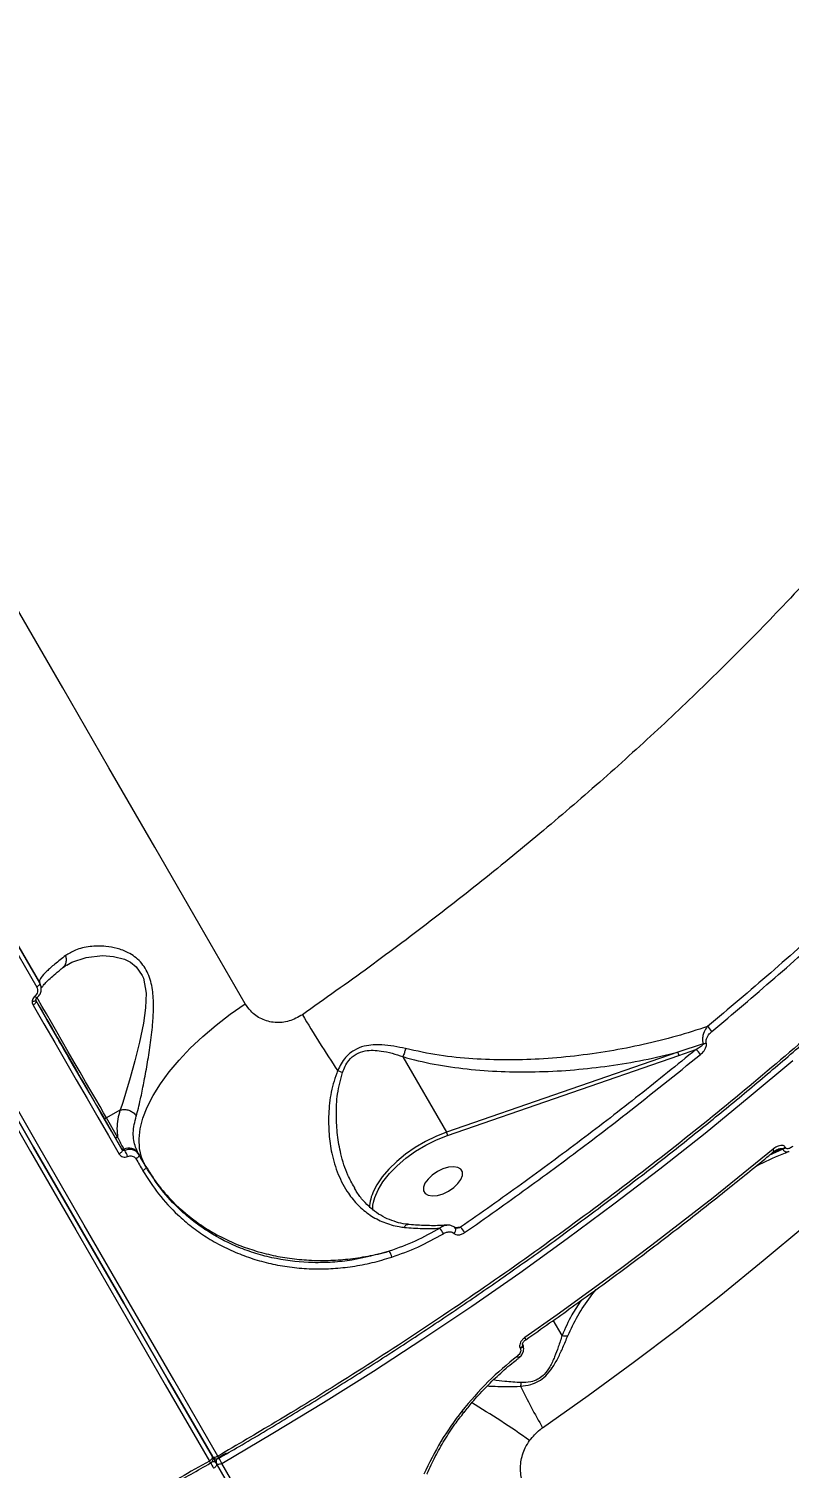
# Model space of a CAD drawing. Header units: millimetres. Extents: x -10881 to 8954, y -8695 to 5624.
# Drawn here: x 2456.9 to 2613.5, y -2590.5 to -2293.9 of the extents above; entities that cross this region are included whole.
import ezdxf

# ---------------------------------------------------------------- set-up
doc = ezdxf.new("R2010")
doc.units = ezdxf.units.MM
for name, color, linetype in [('DIKOM_ОБЪЕКТ', 7, 'Continuous'), ('DIKOM_РАЗМЕР_ЗОНА', 7, 'Continuous'), ('DIKOM_РАЗМЕР_ОБЪЕКТА', 7, 'Continuous')]:
    doc.layers.add(name, color=color, linetype=linetype)
doc.styles.add('style1', font='arial.ttf', dxfattribs={"width": 0.8})
doc.dimstyles.new('1-50', dxfattribs={"dimtxt": 300, "dimasz": 200, "dimexe": 100, "dimexo": 0, "dimgap": 100, "dimtad": 1, "dimtxsty": 'style1', "dimcen": 200, "dimclrd": 7, "dimclre": 7, "dimclrt": 7, "dimadec": 1, "dimazin": 2, "dimtfac": 1, "dimtmove": 0, "dimatfit": 2, "dimfxl": 0, "dimlwd": 25, "dimlwe": 18, "dimarcsym": 0})

# ---------------------------------------------------------------- blocks, each defined once
blk = doc.blocks.new('*D10')
at = {"layer": 'Defpoints', "color": 0, "transparency": 16777216}
for p in [(-7152.73, 2730.8), (7385.22, 911.28), (7385.22, -7693.77)]:
    blk.add_point(p, dxfattribs=at)
at = {"layer": 'DIKOM_РАЗМЕР_ОБЪЕКТА', "color": 7, "lineweight": 18, "transparency": 16777216}
for p, q in [((-7152.73, 2730.8), (-7152.73, -7793.77)), ((7385.22, 911.28), (7385.22, -7793.77))]:
    blk.add_line(p, q, dxfattribs=at)
at = {"layer": 'DIKOM_РАЗМЕР_ОБЪЕКТА', "color": 7, "lineweight": 25, "transparency": 16777216}
blk.add_line((-6952.73, -7693.77), (7185.22, -7693.77), dxfattribs=at)
at = {"layer": 'DIKOM_РАЗМЕР_ОБЪЕКТА', "color": 7, "transparency": 16777216}
for points in [[(-6952.73, -7660.43), (-6952.73, -7727.1), (-7152.73, -7693.77)], [(7185.22, -7660.43), (7185.22, -7727.1), (7385.22, -7693.77)]]:
    blk.add_solid(points, dxfattribs=at)
at = {"layer": 'DIKOM_РАЗМЕР_ОБЪЕКТА', "color": 7, "transparency": 16777216, "insert": (116.24, -7440.59), "char_height": 300, "attachment_point": 5, "style": 'style1'}
blk.add_mtext('14500', dxfattribs=at)
blk = doc.blocks.new('*D12')
at = {"layer": 'Defpoints', "color": 0, "transparency": 16777216}
for p in [(-9113.32, 3014.05), (8954.2, 2756.48), (8954.2, -8594.51)]:
    blk.add_point(p, dxfattribs=at)
at = {"layer": 'DIKOM_РАЗМЕР_ЗОНА', "color": 7, "lineweight": 18, "transparency": 16777216}
for p, q in [((-9113.32, 3014.05), (-9113.32, -8694.51)), ((8954.2, 2756.48), (8954.2, -8694.51))]:
    blk.add_line(p, q, dxfattribs=at)
at = {"layer": 'DIKOM_РАЗМЕР_ЗОНА', "color": 7, "lineweight": 25, "transparency": 16777216}
blk.add_line((-8913.32, -8594.51), (8754.2, -8594.51), dxfattribs=at)
at = {"layer": 'DIKOM_РАЗМЕР_ЗОНА', "color": 7, "transparency": 16777216}
for points in [[(-8913.32, -8561.18), (-8913.32, -8627.85), (-9113.32, -8594.51)], [(8754.2, -8561.18), (8754.2, -8627.85), (8954.2, -8594.51)]]:
    blk.add_solid(points, dxfattribs=at)
at = {"layer": 'DIKOM_РАЗМЕР_ЗОНА', "color": 7, "transparency": 16777216, "insert": (-79.56, -8341.34), "char_height": 300, "attachment_point": 5, "style": 'style1'}
blk.add_mtext('18000', dxfattribs=at)

msp = doc.modelspace()

# ---------------------------------------------------------------- linework, layer by layer
at = {"layer": 'DIKOM_ОБЪЕКТ', "color": 7, "linetype": 'Continuous', "lineweight": 15}
for p, q in [((2463.981, -2487.282), (2464.689, -2486.77)), ((2459.107, -2490.41), (2459.144, -2490.475)), ((2458.54, -2493.596), (2458.541, -2493.603)), ((2595.767, -2503.017), (2590.543, -2504.775)), ((2533.939, -2505.679), (2542.915, -2521.226)), ((2590.543, -2504.775), (2542.915, -2521.226)), ((2543.098, -2521.894), (2590.726, -2505.443)), ((2590.726, -2505.443), (2594.244, -2504.219)), ((2475.672, -2516.704), (2472.904, -2518.302)), ((2472.244, -2518.159), (2474.529, -2522.118)), ((2475.189, -2522.261), (2472.904, -2518.302)), ((2474.529, -2522.118), (2475.918, -2524.526)), ((2475.918, -2524.526), (2476.106, -2524.851)), ((2476.667, -2524.989), (2476.503, -2524.705)), ((2479.564, -2525.84), (2479.425, -2525.599)), ((2612.115, -2524.733), (2609.294, -2526.036)), ((2610.118, -2525.356), (2612.062, -2524.642)), ((2612.062, -2524.642), (2612.115, -2524.733)), ((2612.668, -2524.413), (2612.616, -2524.323)), ((2480.81, -2527.998), (2480.98, -2528.293)), ((2524.025, -2532.746), (2523.929, -2532.567)), ((2545.81, -2540.827), (2544.669, -2540.963)), ((2566.684, -2563.101), (2564.891, -2559.995)), ((2558.578, -2564.965), (2558.552, -2564.92)), ((2557.703, -2567.804), (2557.709, -2567.801)), ((2558.065, -2565.763), (2558.102, -2565.827)), ((2494.702, -2588.055), (2495.548, -2589.52)), ((2495.548, -2589.52), (2494.702, -2588.055)), ((2497.545, -2587.372), (2495.985, -2588.278)), ((2496.057, -2588.4), (2496.057, -2588.401)), ((2702.998, -2948.798), (2495.548, -2589.52)), ((2704.123, -2948.743), (2496.673, -2589.465))]:
    msp.add_line(p, q, dxfattribs=at)
at = {"layer": 'DIKOM_ОБЪЕКТ', "color": 7, "linetype": 'Continuous', "lineweight": 15, "flags": 128}
for points in [[(2319.076, -2285.887), (2329.312, -2303.615), (2339.503, -2321.267), (2349.648, -2338.837), (2359.742, -2356.319), (2369.782, -2373.709), (2379.766, -2391), (2389.69, -2408.188), (2399.551, -2425.268), (2409.348, -2442.234), (2419.075, -2459.082), (2428.731, -2475.805), (2438.313, -2492.4), (2447.817, -2508.86), (2457.241, -2525.182), (2466.582, -2541.36), (2475.838, -2557.389), (2485.004, -2573.265), (2494.079, -2588.982)], [(2494.69, -2588.035), (2485.623, -2572.331), (2476.464, -2556.469), (2467.216, -2540.453), (2457.883, -2524.288), (2448.466, -2507.98), (2438.97, -2491.533), (2429.396, -2474.952), (2419.748, -2458.242), (2410.029, -2441.409), (2400.241, -2424.457), (2390.387, -2407.391), (2380.471, -2390.217), (2370.496, -2372.94), (2360.464, -2355.565), (2350.378, -2338.097), (2340.242, -2320.542), (2330.059, -2302.905), (2319.831, -2285.191)], [(2319.831, -2285.191), (2330.059, -2302.905), (2340.242, -2320.542), (2350.378, -2338.097), (2360.464, -2355.565), (2370.496, -2372.94), (2380.471, -2390.217), (2390.387, -2407.391), (2400.241, -2424.457), (2410.029, -2441.409), (2419.748, -2458.242), (2429.396, -2474.952), (2438.97, -2491.533), (2448.466, -2507.98), (2457.883, -2524.288), (2467.216, -2540.453), (2476.464, -2556.469), (2485.623, -2572.331), (2494.69, -2588.035)], [(2495.816, -2587.979), (2486.74, -2572.262), (2477.574, -2556.387), (2468.319, -2540.358), (2458.977, -2524.18), (2449.553, -2507.858), (2440.049, -2491.397), (2430.467, -2474.803), (2420.811, -2458.079), (2411.084, -2441.232), (2401.288, -2424.266), (2391.426, -2407.186), (2381.502, -2389.998), (2371.518, -2372.706), (2361.478, -2355.317), (2351.384, -2337.834), (2341.24, -2320.265), (2331.048, -2302.613), (2320.812, -2284.884)], [(2501.461, -2494.758), (2492.191, -2478.703), (2482.837, -2462.502), (2473.403, -2446.162), (2463.89, -2429.688), (2454.303, -2413.083), (2444.644, -2396.355), (2434.916, -2379.507), (2425.123, -2362.546), (2415.268, -2345.477), (2405.353, -2328.305), (2395.383, -2311.036), (2385.359, -2293.676)], [(2407.793, -2403.458), (2414.239, -2414.621), (2420.656, -2425.735), (2427.045, -2436.8), (2433.404, -2447.814), (2439.732, -2458.774), (2446.03, -2469.681), (2452.295, -2480.532), (2458.528, -2491.326)], [(2408.312, -2402.437), (2414.765, -2413.614), (2421.19, -2424.742), (2427.587, -2435.82), (2433.954, -2446.847), (2440.29, -2457.821), (2446.595, -2468.74), (2452.867, -2479.604), (2459.107, -2490.41)], [(2459.144, -2490.475), (2452.916, -2479.689), (2446.656, -2468.847), (2440.364, -2457.95), (2434.041, -2446.998), (2427.687, -2435.994), (2421.303, -2424.938), (2414.891, -2413.832), (2408.451, -2402.679)], [(2464.713, -2486.828), (2465.764, -2486.207), (2468.718, -2485.239), (2472.103, -2484.861), (2474.33, -2485.014), (2476.6, -2485.606), (2477.845, -2486.222), (2479.005, -2487.13), (2480.258, -2488.931), (2480.503, -2489.53), (2481.051, -2492.567), (2480.947, -2495.625), (2480.496, -2498.773), (2479.672, -2502.693), (2478.709, -2506.54), (2477.758, -2510.016), (2476.808, -2513.264), (2476.234, -2515.092), (2475.677, -2516.701), (2475.677, -2516.701), (2475.677, -2516.701)], [(2459.144, -2490.475), (2459.169, -2490.555), (2459.161, -2490.65), (2459.122, -2490.757), (2459.051, -2490.872), (2458.953, -2490.991), (2458.829, -2491.109), (2458.686, -2491.222), (2458.528, -2491.326)], [(2458.346, -2493.973), (2458.342, -2494.037), (2458.307, -2494.1), (2458.244, -2494.16), (2458.155, -2494.215), (2458.042, -2494.264), (2457.908, -2494.306), (2457.757, -2494.338), (2457.594, -2494.361)], [(2458.4, -2494.185), (2458.425, -2494.266), (2458.417, -2494.362), (2458.377, -2494.47), (2458.307, -2494.586), (2458.207, -2494.705), (2458.083, -2494.824), (2457.939, -2494.938), (2457.779, -2495.042)], [(2458.325, -2494.051), (2458.779, -2494.837), (2459.632, -2496.314), (2460.615, -2498.016), (2461.703, -2499.902), (2462.872, -2501.926), (2464.093, -2504.04), (2465.335, -2506.192), (2466.57, -2508.33), (2467.767, -2510.404), (2468.897, -2512.362), (2469.934, -2514.157), (2470.851, -2515.746), (2471.627, -2517.091), (2472.244, -2518.159)], [(2476.106, -2524.851), (2473.909, -2521.046), (2471.707, -2517.232), (2469.5, -2513.411), (2467.289, -2509.581), (2465.073, -2505.744), (2462.853, -2501.899), (2460.629, -2498.046), (2458.4, -2494.185)], [(2472.904, -2518.302), (2472.306, -2517.266), (2471.559, -2515.972), (2470.679, -2514.449), (2469.686, -2512.729), (2468.601, -2510.849), (2467.448, -2508.851), (2466.25, -2506.777), (2465.036, -2504.673), (2463.83, -2502.585), (2462.659, -2500.557), (2461.548, -2498.633), (2460.522, -2496.856), (2459.603, -2495.264), (2458.81, -2493.892), (2458.54, -2493.423)], [(2457.779, -2495.042), (2460.01, -2498.906), (2462.237, -2502.762), (2464.459, -2506.61), (2466.676, -2510.451), (2468.889, -2514.283), (2471.098, -2518.108), (2473.301, -2521.925), (2475.501, -2525.733)], [(2480.81, -2527.998), (2480.079, -2526.368), (2479.671, -2524.569), (2479.589, -2522.62), (2479.834, -2520.537), (2480.404, -2518.339), (2481.294, -2516.048), (2482.494, -2513.683), (2483.996, -2511.266), (2485.784, -2508.82), (2487.843, -2506.366), (2490.153, -2503.927), (2492.695, -2501.525), (2495.443, -2499.182), (2498.374, -2496.919), (2501.461, -2494.758)], [(2467.177, -2509.385), (2467.259, -2509.526), (2467.158, -2509.352), (2466.883, -2508.876), (2466.457, -2508.137), (2465.913, -2507.195), (2465.296, -2506.126), (2464.655, -2505.017), (2464.043, -2503.958), (2463.51, -2503.034), (2463.098, -2502.32), (2462.841, -2501.874), (2462.759, -2501.733), (2462.86, -2501.907), (2463.135, -2502.383), (2463.562, -2503.122), (2464.106, -2504.064), (2464.723, -2505.133), (2465.363, -2506.242), (2465.975, -2507.302), (2466.508, -2508.226), (2466.92, -2508.939), (2467.177, -2509.385)], [(2496.673, -2589.465), (2507.175, -2583.279), (2517.576, -2576.942), (2527.867, -2570.457), (2538.04, -2563.831), (2548.087, -2557.07), (2557.999, -2550.178), (2567.767, -2543.162), (2577.383, -2536.028), (2586.84, -2528.781), (2596.129, -2521.428), (2605.242, -2513.975), (2614.172, -2506.428)], [(2527.863, -2535.642), (2528.113, -2534.716), (2528.804, -2533.098), (2529.817, -2531.438), (2531.129, -2529.776), (2532.708, -2528.152), (2534.515, -2526.605), (2536.508, -2525.174), (2538.637, -2523.891), (2540.852, -2522.789), (2543.098, -2521.894)], [(2542.915, -2521.226), (2540.72, -2522.095), (2538.551, -2523.157), (2536.457, -2524.388), (2534.481, -2525.763), (2532.668, -2527.251), (2531.057, -2528.82), (2529.681, -2530.436), (2528.573, -2532.063), (2527.928, -2533.275)], [(2476.106, -2524.851), (2476.134, -2524.937), (2476.129, -2525.037), (2476.092, -2525.15), (2476.023, -2525.269), (2475.926, -2525.392), (2475.803, -2525.513), (2475.659, -2525.628), (2475.501, -2525.733)], [(2479.564, -2525.84), (2479.592, -2525.926), (2479.588, -2526.027), (2479.551, -2526.139), (2479.483, -2526.258), (2479.387, -2526.38), (2479.265, -2526.501), (2479.123, -2526.616), (2478.965, -2526.721)], [(2478.965, -2526.721), (2479.142, -2527.028), (2479.319, -2527.335), (2479.496, -2527.642), (2479.674, -2527.949), (2479.851, -2528.256), (2480.028, -2528.563), (2480.205, -2528.87), (2480.382, -2529.176)], [(2479.425, -2525.599), (2479.598, -2525.899), (2479.771, -2526.199), (2479.945, -2526.499), (2480.118, -2526.799), (2480.291, -2527.099), (2480.464, -2527.399), (2480.637, -2527.699), (2480.81, -2527.998)], [(2480.98, -2528.293), (2480.803, -2527.987), (2480.626, -2527.68), (2480.449, -2527.374), (2480.272, -2527.067), (2480.095, -2526.761), (2479.918, -2526.454), (2479.741, -2526.147), (2479.564, -2525.84)], [(2610.126, -2524.744), (2604.004, -2529.762), (2597.801, -2534.735), (2591.521, -2539.661), (2585.165, -2544.539), (2578.735, -2549.367), (2572.236, -2554.143), (2565.668, -2558.864), (2559.034, -2563.53)], [(2610.248, -2525.248), (2610.253, -2525.243), (2610.278, -2525.191), (2610.278, -2525.112), (2610.251, -2525.008), (2610.2, -2524.884), (2610.126, -2524.744)], [(2480.98, -2528.293), (2481.009, -2528.379), (2481.005, -2528.48), (2480.968, -2528.592), (2480.9, -2528.712), (2480.804, -2528.835), (2480.682, -2528.956), (2480.54, -2529.071), (2480.382, -2529.176)], [(2543.332, -2533.364), (2544.383, -2532.649), (2545.255, -2531.829), (2545.877, -2530.971), (2546.199, -2530.144), (2546.195, -2529.415), (2545.865, -2528.844), (2545.237, -2528.476), (2544.359, -2528.342), (2543.305, -2528.452), (2542.159, -2528.797), (2541.014, -2529.35), (2539.963, -2530.065), (2539.091, -2530.885), (2538.469, -2531.743), (2538.147, -2532.57), (2538.151, -2533.298), (2538.48, -2533.87), (2539.109, -2534.237), (2539.986, -2534.372), (2541.041, -2534.262), (2542.187, -2533.917), (2543.332, -2533.364)], [(2527.726, -2537.305), (2527.762, -2536.253), (2527.863, -2535.642)], [(2562.695, -2582.119), (2572.096, -2575.465), (2581.348, -2568.69), (2590.442, -2561.8), (2599.37, -2554.801), (2608.124, -2547.7), (2616.696, -2540.503)], [(2558.541, -2564.901), (2558.578, -2565.039), (2558.546, -2565.212), (2558.443, -2565.401), (2558.278, -2565.589), (2558.065, -2565.763)], [(2558.578, -2564.965), (2558.615, -2565.104), (2558.583, -2565.277), (2558.481, -2565.465), (2558.316, -2565.654), (2558.102, -2565.827)], [(2494.079, -2588.982), (2494.244, -2588.876), (2494.392, -2588.757), (2494.518, -2588.629), (2494.618, -2588.497), (2494.687, -2588.368), (2494.723, -2588.244), (2494.724, -2588.132), (2494.69, -2588.035)], [(2494.69, -2588.035), (2494.757, -2588.113), (2494.855, -2588.168), (2494.98, -2588.198), (2495.127, -2588.204), (2495.29, -2588.183), (2495.464, -2588.138), (2495.641, -2588.069), (2495.816, -2587.979)], [(2495.548, -2589.52), (2495.581, -2589.617), (2495.58, -2589.729), (2495.545, -2589.853), (2495.476, -2589.983), (2495.376, -2590.114), (2495.25, -2590.242), (2495.101, -2590.361), (2494.937, -2590.467)], [(2496.673, -2589.465), (2496.499, -2589.554), (2496.322, -2589.623), (2496.148, -2589.668), (2495.984, -2589.689), (2495.837, -2589.684), (2495.712, -2589.653), (2495.615, -2589.598), (2495.548, -2589.52)]]:
    msp.add_lwpolyline(points, dxfattribs=at)
at = {"layer": 'DIKOM_ОБЪЕКТ', "color": 7, "linetype": 'Continuous', "lineweight": 15}
for centre, radius, start, end in [((2460.378, -2491.513), 2.783, 216.91748, 228.67359), ((2724.927, -2371.774), 245.98, 210.6095, 213.77869), ((2594.976, -2501.934), 2.952, 29.80413, 56.17174), ((2595.336, -2500.875), 2.185, 281.39112, 298.87074), ((2589.415, -2505.442), 1.31, 359.97655, 30.61205), ((2592.59, -2506.69), 2.974, 29.53984, 56.21321), ((2502.426, -2552.776), 47.779, 66.52088, 67.81127), ((2472.645, -2517.899), 0.478, 212.93524, 302.6565), ((2474.93, -2521.858), 0.478, 212.93428, 302.6585), ((2541.788, -2521.893), 1.31, 359.97694, 30.61134), ((2476.315, -2524.275), 0.469, 212.3333, 293.63282), ((2477.443, -2526.854), 2.345, 32.3333, 113.63282), ((2471.376, -2528.157), 6.167, 18.21996, 30.90555), ((2611.404, -2522.862), 1.898, 290.3064, 309.6751), ((2611.456, -2522.952), 1.898, 290.3064, 309.6751), ((2535.437, -2537.014), 8.388, 153.53177, 178.74964), ((2538.066, -2544.076), 4.61, 24.78932, 41.46716), ((2543.858, -2541.274), 0.995, 306.2854, 9.58557), ((2541.886, -2544.617), 5.456, 29.6299, 44.00135), ((2528.688, -2547.457), 2.965, 9.221, 35.05714), ((2558.538, -2563.985), 0.674, 359.43906, 42.48967), ((2556.821, -2567.996), 0.909, 12.3842, 43.1452), ((2555.538, -2572.61), 2.769, 339.64848, 355.44071), ((2673.726, -2517.365), 128.534, 205.93218, 210.25107), ((2457.911, -2728.545), 176.349, 54.62019, 59.26905), ((2546.638, -2578.124), 0.844, 225.29605, 258.94248), ((2525.077, -2571.259), 35.706, 209.75879, 210.53788), ((2493.824, -2588.535), 1, 299.92957, 29.99313), ((2494.805, -2590.014), 0.892, 33.64762, 103.4293), ((2495.556, -2587.535), 1, 210.00248, 300.07043), ((2496.38, -2589.121), 0.922, 122.66114, 205.60206), ((2460.965, -2608.276), 40.33, 29.52575, 30.21574), ((2124.89, -2804.141), 429.312, 30.00311, 30.16918), ((2801.467, -2413.418), 353.987, 209.78827, 210.01037)]:
    msp.add_arc(centre, radius, start, end, dxfattribs=at)
for points, knots in [([(2692.555, -2166.899), (2693.798, -2169.072), (2696.417, -2173.65), (2699.596, -2181.099), (2702.382, -2189.07), (2704.561, -2197.392), (2706.145, -2206.032), (2707.116, -2215.01), (2707.462, -2224.288), (2707.171, -2233.863), (2706.266, -2243.382), (2704.814, -2252.797), (2702.881, -2262.077), (2700.416, -2271.524), (2697.612, -2280.51), (2694.588, -2288.976), (2691.444, -2296.902), (2687.959, -2304.901), (2683.271, -2314.789), (2677.724, -2325.355), (2671.221, -2336.584), (2664.952, -2346.622), (2658.204, -2356.699), (2651.446, -2366.153), (2644.796, -2374.951), (2638.338, -2383.099), (2631.591, -2391.233), (2622.97, -2401.18), (2612.948, -2412.104), (2601.381, -2423.953), (2590.074, -2434.923), (2578.289, -2445.766), (2566.067, -2456.441), (2553.441, -2466.923), (2540.423, -2477.19), (2527.039, -2487.264), (2517.831, -2493.768), (2513.222, -2497.023)], [0, 0, 0, 0, 0.026713, 0.0562882, 0.086008, 0.1157796, 0.1458602, 0.1759947, 0.2064439, 0.236949, 0.2676075, 0.2953871, 0.3231668, 0.3511181, 0.3790694, 0.4016618, 0.4242542, 0.4469388, 0.4696233, 0.5077039, 0.5354175, 0.5631311, 0.5910158, 0.6189006, 0.6414389, 0.6639772, 0.6866073, 0.7092374, 0.7472261, 0.7786613, 0.8101585, 0.8417498, 0.8734042, 0.9049426, 0.9365438, 0.96824, 1, 1, 1, 1]), ([(2765.429, -2237.853), (2765.475, -2238.177), (2765.959, -2241.627), (2766.27, -2248.487), (2766.308, -2258.438), (2765.614, -2268.758), (2764.257, -2279.387), (2762.196, -2290.335), (2759.442, -2301.52), (2756.036, -2312.775), (2752.016, -2324.06), (2747.409, -2335.361), (2742.166, -2346.808), (2736.253, -2358.453), (2729.67, -2370.266), (2722.403, -2382.241), (2714.5, -2394.287), (2706.078, -2406.227), (2697.186, -2418.023), (2687.853, -2429.669), (2677.971, -2441.299), (2667.491, -2452.962), (2656.428, -2464.625), (2644.775, -2476.277), (2632.614, -2487.827), (2619.454, -2499.711), (2605.277, -2511.86), (2590.046, -2524.218), (2574.292, -2536.328), (2558.034, -2548.166), (2541.467, -2559.592), (2524.661, -2570.561), (2509.468, -2579.984), (2499.766, -2585.666), (2495.816, -2587.979)], [0, 0, 0, 0, 0.0031966, 0.034019, 0.065002, 0.0960389, 0.1276947, 0.159408, 0.1912963, 0.2232435, 0.2540131, 0.2848355, 0.3158184, 0.3468553, 0.3785111, 0.4102244, 0.4421127, 0.4740599, 0.5048294, 0.5356518, 0.5666347, 0.5976715, 0.6293273, 0.6610406, 0.6929289, 0.724876, 0.7607266, 0.7965772, 0.8325115, 0.8687011, 0.9049768, 0.9402916, 0.9756864, 1, 1, 1, 1]), ([(2496.049, -2588.386), (2497.435, -2587.588), (2502.179, -2584.858), (2510.195, -2580.048), (2520.074, -2573.974), (2529.819, -2567.781), (2539.416, -2561.491), (2548.865, -2555.102), (2558.169, -2548.612), (2567.334, -2542.02), (2576.361, -2535.322), (2585.253, -2528.518), (2594.013, -2521.606), (2602.642, -2514.584), (2611.144, -2507.448), (2619.511, -2500.205), (2627.715, -2492.879), (2635.722, -2485.499), (2643.51, -2478.086), (2651.074, -2470.643), (2658.42, -2463.168), (2665.55, -2455.657), (2672.467, -2448.11), (2679.173, -2440.522), (2685.669, -2432.894), (2691.957, -2425.222), (2698.039, -2417.503), (2703.913, -2409.739), (2709.565, -2401.95), (2714.97, -2394.168), (2720.108, -2386.419), (2724.974, -2378.714), (2729.57, -2371.049), (2733.899, -2363.421), (2737.963, -2355.827), (2741.764, -2348.264), (2745.302, -2340.732), (2748.578, -2333.228), (2751.593, -2325.749), (2754.346, -2318.295), (2756.833, -2310.879), (2759.043, -2303.529), (2760.965, -2296.275), (2762.598, -2289.13), (2763.941, -2282.093), (2764.996, -2275.162), (2765.765, -2268.332), (2766.247, -2261.604), (2766.446, -2254.973), (2766.347, -2248.445), (2766.051, -2242.824), (2765.67, -2239.429), (2765.524, -2238.133)], [0, 0, 0, 0, 0.0084971, 0.0290904, 0.0496899, 0.0701914, 0.0905983, 0.1109338, 0.1312211, 0.1514836, 0.1717443, 0.1920218, 0.2123361, 0.2327104, 0.2531676, 0.2737309, 0.2943404, 0.3148789, 0.3353156, 0.3556742, 0.3759778, 0.3962497, 0.416513, 0.4367887, 0.4570943, 0.4774529, 0.4978877, 0.5184217, 0.539039, 0.5596266, 0.5800991, 0.6004864, 0.6208117, 0.6410981, 0.6613687, 0.6816465, 0.701947, 0.7222928, 0.742707, 0.7632122, 0.78382, 0.8044246, 0.8249286, 0.845338, 0.8656756, 0.8859639, 0.9062255, 0.926483, 0.9467555, 0.9670613, 0.9874233, 1, 1, 1, 1]), ([(2645.915, -2454.292), (2642.08, -2458.126), (2634.403, -2465.803), (2622.271, -2477.168), (2609.727, -2488.43), (2600.991, -2495.796), (2596.619, -2499.482)], [0, 0, 0, 0, 0.2488741, 0.4981941, 0.7488692, 1, 1, 1, 1]), ([(2597.537, -2500.467), (2601.88, -2496.806), (2610.573, -2489.477), (2623.113, -2478.225), (2635.315, -2466.802), (2643.066, -2459.052), (2646.945, -2455.174)], [0, 0, 0, 0, 0.2488739, 0.4981939, 0.748869, 1, 1, 1, 1]), ([(2464.471, -2484.843), (2463.703, -2485.443), (2462.153, -2486.652), (2460.434, -2488.191), (2459.438, -2489.296), (2459.023, -2490.033), (2459.079, -2490.284), (2459.107, -2490.41)], [0, 0, 0, 0, 0.21064754, 0.42474969, 0.67621295, 0.83739904, 1, 1, 1, 1]), ([(2463.966, -2487.21), (2464.043, -2487.156), (2464.31, -2486.97), (2464.566, -2486.432), (2464.676, -2485.712), (2464.583, -2485.16), (2464.487, -2484.887), (2464.471, -2484.843)], [0, 0, 0, 0, 0.1158135, 0.4046567, 0.6935004, 0.9507684, 1, 1, 1, 1]), ([(2479.02, -2517.932), (2479.164, -2517.414), (2479.455, -2516.366), (2479.973, -2514.09), (2480.585, -2511.098), (2481.274, -2507.345), (2481.924, -2503.293), (2482.406, -2499.383), (2482.628, -2495.685), (2482.508, -2492.231), (2481.878, -2489.413), (2480.89, -2487.416), (2479.902, -2486.109), (2478.699, -2485.035), (2477.088, -2484.049), (2475.072, -2483.305), (2472.385, -2482.833), (2469.418, -2482.891), (2466.567, -2483.542), (2465.124, -2484.438), (2464.471, -2484.843)], [0, 0, 0, 0, 0.0446305, 0.0901844, 0.1578887, 0.2276906, 0.2976102, 0.3691165, 0.424259, 0.4808154, 0.5408157, 0.5708599, 0.6019605, 0.6340833, 0.6670382, 0.7192629, 0.7727753, 0.8517178, 0.932987, 1, 1, 1, 1]), ([(2459.451, -2491.569), (2459.503, -2491.492), (2459.633, -2491.298), (2460.081, -2490.767), (2460.798, -2490.02), (2461.811, -2489.073), (2462.874, -2488.143), (2463.693, -2487.484), (2463.992, -2487.242)], [0, 0, 0, 0, 0.1132589, 0.2859152, 0.4747619, 0.6746361, 0.8810138, 1, 1, 1, 1]), ([(2458.54, -2493.596), (2458.744, -2493.392), (2459.156, -2492.979), (2459.462, -2492.146), (2459.495, -2491.262), (2459.26, -2490.736), (2459.144, -2490.475)], [0, 0, 0, 0, 0.2425111, 0.4917014, 0.7472718, 1, 1, 1, 1]), ([(2458.154, -2493.185), (2458.038, -2493.299), (2457.807, -2493.527), (2457.623, -2493.951), (2457.603, -2494.232), (2457.594, -2494.361)], [0, 0, 0, 0, 0.3509587, 0.7013913, 1, 1, 1, 1]), ([(2458.528, -2491.326), (2458.596, -2491.481), (2458.734, -2491.79), (2458.712, -2492.315), (2458.526, -2492.813), (2458.276, -2493.062), (2458.154, -2493.185)], [0, 0, 0, 0, 0.2566213, 0.5136595, 0.7612227, 1, 1, 1, 1]), ([(2458.4, -2494.185), (2458.378, -2494.139), (2458.348, -2494.074), (2458.347, -2493.995), (2458.346, -2493.973)], [0, 0, 0, 0, 0.7208514, 1, 1, 1, 1]), ([(2458.351, -2493.993), (2458.35, -2493.981), (2458.346, -2493.925), (2458.374, -2493.816), (2458.451, -2493.687), (2458.528, -2493.61), (2458.574, -2493.578), (2458.584, -2493.571)], [0, 0, 0, 0, 0.1039196, 0.4757029, 0.7277544, 0.9389398, 1, 1, 1, 1]), ([(2457.594, -2494.361), (2457.597, -2494.43), (2457.609, -2494.672), (2457.709, -2494.888), (2457.779, -2495.042)], [0, 0, 0, 0, 0.2879213, 1, 1, 1, 1]), ([(2513.222, -2497.023), (2512.332, -2497.525), (2510.54, -2498.536), (2507.533, -2498.788), (2504.759, -2498.046), (2502.686, -2496.576), (2501.811, -2495.277), (2501.461, -2494.758)], [0, 0, 0, 0, 0.2099072, 0.4228947, 0.6382645, 0.8553539, 1, 1, 1, 1]), ([(2596.619, -2499.482), (2594.507, -2500.159), (2590.181, -2501.547), (2583.433, -2503.219), (2576.426, -2504.596), (2569.261, -2505.606), (2562.159, -2506.213), (2555.168, -2506.416), (2548.289, -2506.187), (2541.331, -2505.516), (2536.77, -2504.513), (2534.477, -2504.009)], [0, 0, 0, 0, 0.1079577, 0.221041, 0.3345734, 0.4495257, 0.5649892, 0.6717717, 0.7791328, 0.888928, 1, 1, 1, 1]), ([(2596.619, -2499.482), (2596.558, -2499.556), (2596.234, -2499.949), (2595.825, -2500.722), (2595.61, -2501.694), (2595.602, -2502.441), (2595.711, -2502.821), (2595.767, -2503.017)], [0, 0, 0, 0, 0.0825406, 0.4350699, 0.6772403, 0.8329897, 1, 1, 1, 1]), ([(2595.767, -2503.017), (2595.763, -2503.045), (2595.754, -2503.098), (2595.684, -2503.213), (2595.504, -2503.413), (2595.084, -2503.74), (2594.632, -2504.016), (2594.31, -2504.184), (2594.244, -2504.219)], [0, 0, 0, 0, 0.046106, 0.0901333, 0.2101107, 0.4598286, 0.8891813, 1, 1, 1, 1]), ([(2595.178, -2505.224), (2595.245, -2505.166), (2595.582, -2504.879), (2596.034, -2504.343), (2596.356, -2503.671), (2596.463, -2503.167), (2596.415, -2502.915), (2596.391, -2502.789)], [0, 0, 0, 0, 0.0950988, 0.471968, 0.7157778, 0.8572267, 1, 1, 1, 1]), ([(2596.391, -2502.789), (2596.367, -2502.666), (2596.319, -2502.421), (2596.423, -2501.937), (2596.733, -2501.295), (2597.161, -2500.791), (2597.476, -2500.519), (2597.537, -2500.467)], [0, 0, 0, 0, 0.1456016, 0.2899617, 0.5320979, 0.9098028, 1, 1, 1, 1]), ([(2534.477, -2504.009), (2532.858, -2503.663), (2530.639, -2503.188), (2527.778, -2503.197), (2525.821, -2503.477), (2523.816, -2504.265), (2521.796, -2505.951), (2520.956, -2507.589), (2520.47, -2508.535)], [0, 0, 0, 0, 0.3030727, 0.4152375, 0.5295143, 0.6687564, 0.8085424, 1, 1, 1, 1]), ([(2521.462, -2508.953), (2521.829, -2508.069), (2522.455, -2506.563), (2524.217, -2505.025), (2526.017, -2504.427), (2527.779, -2504.32), (2530.416, -2504.572), (2532.461, -2505.157), (2533.936, -2505.67), (2533.937, -2505.671)], [0, 0, 0, 0, 0.1886152, 0.3216673, 0.4555489, 0.5691427, 0.6831271, 0.9996832, 1, 1, 1, 1]), ([(2534.477, -2504.009), (2534.466, -2504.05), (2534.386, -2504.343), (2534.205, -2504.946), (2534.031, -2505.417), (2533.937, -2505.671)], [0, 0, 0, 0, 0.0699771, 0.4978497, 1, 1, 1, 1]), ([(2533.937, -2505.671), (2533.937, -2505.672), (2533.936, -2505.674), (2533.937, -2505.677), (2533.938, -2505.679), (2533.939, -2505.679)], [0, 0, 0, 0, 0.3464404, 0.8179132, 1, 1, 1, 1]), ([(2533.939, -2505.679), (2534.177, -2505.748), (2536.562, -2506.431), (2541.229, -2507.459), (2548.049, -2508.382), (2555.022, -2508.824), (2562.123, -2508.829), (2569.265, -2508.423), (2576.428, -2507.611), (2583.554, -2506.436), (2588.21, -2505.33), (2590.543, -2504.775)], [0, 0, 0, 0, 0.0129742, 0.1299446, 0.2483367, 0.370068, 0.4925879, 0.618001, 0.7440045, 0.8717261, 1, 1, 1, 1]), ([(2594.244, -2504.219), (2590.374, -2507.359), (2582.629, -2513.645), (2570.635, -2522.874), (2558.389, -2531.969), (2550.005, -2537.873), (2545.81, -2540.827)], [0, 0, 0, 0, 0.2491442, 0.4986282, 0.7491414, 1, 1, 1, 1]), ([(2546.628, -2541.92), (2547.17, -2541.542), (2549.877, -2539.655), (2556.873, -2534.707), (2567.483, -2526.957), (2581.044, -2516.654), (2590.122, -2509.313), (2595.178, -2505.224)], [0, 0, 0, 0, 0.0321659, 0.1608352, 0.4182088, 0.675957, 1, 1, 1, 1]), ([(2520.47, -2508.535), (2519.979, -2509.997), (2518.996, -2512.926), (2518.58, -2517.38), (2518.63, -2521.615), (2519.23, -2525.82), (2520.49, -2529.99), (2522.381, -2533.585), (2524.652, -2536.347), (2527.095, -2538.393), (2529.937, -2539.89), (2532.389, -2540.61), (2533.858, -2540.793), (2534.219, -2540.838)], [0, 0, 0, 0, 0.10714, 0.2145791, 0.3113467, 0.4080923, 0.5217533, 0.6352953, 0.7192625, 0.8031761, 0.88782, 0.9724046, 1, 1, 1, 1]), ([(2523.929, -2532.567), (2523.455, -2531.749), (2522.234, -2529.64), (2521.135, -2525.957), (2520.379, -2521.802), (2520.147, -2517.661), (2520.326, -2513.303), (2521.08, -2510.416), (2521.462, -2508.953)], [0, 0, 0, 0, 0.1225946, 0.3162207, 0.477908, 0.6426457, 0.818895, 1, 1, 1, 1]), ([(2475.672, -2516.704), (2475.51, -2517.323), (2475.167, -2518.63), (2474.987, -2520.5), (2475.121, -2521.672), (2475.189, -2522.261)], [0, 0, 0, 0, 0.3093528, 0.6532138, 1, 1, 1, 1]), ([(2475.677, -2516.701), (2475.676, -2516.702), (2475.674, -2516.703), (2475.672, -2516.704), (2475.672, -2516.704)], [0, 0, 0, 0, 0.80256492, 1, 1, 1, 1]), ([(2475.677, -2516.701), (2475.936, -2516.637), (2476.455, -2516.508), (2477.306, -2516.618), (2478.093, -2516.941), (2478.638, -2517.386), (2478.91, -2517.741), (2478.999, -2517.896), (2479.02, -2517.932)], [0, 0, 0, 0, 0.2123422, 0.4246843, 0.6370268, 0.84937, 0.965475, 1, 1, 1, 1]), ([(2479.425, -2525.599), (2479.055, -2524.74), (2478.304, -2522.995), (2478.396, -2520.296), (2478.867, -2518.513), (2479.02, -2517.932)], [0, 0, 0, 0, 0.3958736, 0.80322, 1, 1, 1, 1]), ([(2476.503, -2524.705), (2476.433, -2524.583), (2476.083, -2523.972), (2475.637, -2523.147), (2475.285, -2522.452), (2475.189, -2522.261)], [0, 0, 0, 0, 0.15365634, 0.76830278, 1, 1, 1, 1]), ([(2475.501, -2525.733), (2475.512, -2525.753), (2475.602, -2525.901), (2475.834, -2526.137), (2476.26, -2526.33), (2476.751, -2526.379), (2477.073, -2526.278), (2477.233, -2526.228)], [0, 0, 0, 0, 0.0372318, 0.2778758, 0.5185808, 0.7592337, 1, 1, 1, 1]), ([(2476.667, -2524.989), (2476.614, -2525.008), (2476.51, -2525.045), (2476.351, -2525.036), (2476.213, -2524.979), (2476.138, -2524.905), (2476.11, -2524.858), (2476.106, -2524.851)], [0, 0, 0, 0, 0.2402545, 0.481153, 0.7222791, 0.9628586, 1, 1, 1, 1]), ([(2479.564, -2525.84), (2479.544, -2525.807), (2479.395, -2525.559), (2479.006, -2525.162), (2478.292, -2524.834), (2477.471, -2524.746), (2476.935, -2524.908), (2476.667, -2524.989)], [0, 0, 0, 0, 0.03723641, 0.27810556, 0.51886153, 0.75939025, 1, 1, 1, 1]), ([(2477.233, -2526.228), (2477.394, -2526.178), (2477.715, -2526.078), (2478.205, -2526.126), (2478.632, -2526.318), (2478.864, -2526.554), (2478.953, -2526.702), (2478.965, -2526.721)], [0, 0, 0, 0, 0.2407363, 0.4813566, 0.7220917, 0.9627992, 1, 1, 1, 1]), ([(2559.211, -2563.992), (2560.85, -2562.846), (2565.604, -2559.522), (2573.375, -2553.936), (2582.473, -2547.202), (2591.428, -2540.366), (2600.079, -2533.555), (2606.321, -2528.495), (2609.635, -2525.755), (2610.249, -2525.248)], [0, 0, 0, 0, 0.0925209, 0.2683003, 0.4440849, 0.6198713, 0.7956595, 0.9622011, 1, 1, 1, 1]), ([(2606.463, -2528.345), (2606.568, -2528.29), (2608.348, -2527.349), (2610.671, -2526.276), (2612.948, -2525.356), (2613.432, -2525.16)], [0, 0, 0, 0, 0.0470962, 0.7971899, 1, 1, 1, 1]), ([(2612.616, -2524.323), (2612.566, -2524.256), (2612.456, -2524.106), (2612.16, -2523.97), (2611.732, -2523.943), (2611.056, -2524.116), (2610.506, -2524.437), (2610.168, -2524.711), (2610.126, -2524.744)], [0, 0, 0, 0, 0.0927889, 0.2061566, 0.3692702, 0.5724216, 0.9471477, 1, 1, 1, 1]), ([(2610.252, -2525.253), (2610.297, -2525.214), (2610.525, -2525.016), (2610.812, -2524.844), (2611.014, -2524.783), (2611.033, -2524.777)], [0, 0, 0, 0, 0.1840709, 0.9217297, 1, 1, 1, 1]), ([(2611.044, -2524.769), (2611.194, -2524.717), (2611.449, -2524.629), (2611.768, -2524.568), (2611.953, -2524.572), (2612.03, -2524.606), (2612.053, -2524.627), (2612.061, -2524.64), (2612.062, -2524.642)], [0, 0, 0, 0, 0.439607, 0.7424439, 0.9022765, 0.9512055, 0.9923153, 1, 1, 1, 1]), ([(2612.115, -2524.733), (2612.175, -2524.818), (2612.307, -2525.005), (2612.592, -2525.214), (2612.957, -2525.306), (2613.266, -2525.303), (2613.42, -2525.203), (2613.445, -2525.187)], [0, 0, 0, 0, 0.1761949, 0.3843359, 0.6539033, 0.9447444, 1, 1, 1, 1]), ([(2614.218, -2524.15), (2613.992, -2524.312), (2613.668, -2524.546), (2613.214, -2524.657), (2612.953, -2524.64), (2612.768, -2524.551), (2612.699, -2524.456), (2612.668, -2524.413)], [0, 0, 0, 0, 0.4370879, 0.6288625, 0.7908881, 0.9060631, 1, 1, 1, 1]), ([(2480.382, -2529.176), (2481.413, -2530.801), (2483.491, -2534.077), (2486.99, -2537.823), (2490.355, -2540.708), (2493.434, -2542.878), (2496.752, -2544.778), (2500.259, -2546.37), (2503.895, -2547.631), (2507.664, -2548.572), (2511.575, -2549.181), (2515.562, -2549.443), (2519.556, -2549.359), (2523.565, -2548.931), (2527.603, -2548.178), (2530.277, -2547.38), (2531.614, -2546.982)], [0, 0, 0, 0, 0.1013048, 0.204325, 0.269548, 0.3347708, 0.4018775, 0.4689841, 0.5343961, 0.5998081, 0.6671307, 0.7344534, 0.7998921, 0.865331, 0.9326652, 1, 1, 1, 1]), ([(2480.81, -2527.998), (2481.647, -2529.332), (2483.331, -2532.016), (2487.005, -2536.193), (2491.02, -2539.579), (2495.197, -2542.184), (2499.661, -2544.425), (2504.501, -2546.087), (2509.599, -2547.125), (2513.551, -2547.583), (2517.554, -2547.714), (2521.6, -2547.524), (2525.71, -2547), (2528.894, -2546.346), (2530.689, -2545.867), (2531.115, -2545.754)], [0, 0, 0, 0, 0.0869112, 0.1748861, 0.3057204, 0.3728218, 0.4404087, 0.5725022, 0.6402835, 0.708565, 0.774872, 0.8416469, 0.9098981, 0.9786596, 1, 1, 1, 1]), ([(2531.115, -2545.754), (2528.561, -2546.461), (2524.692, -2547.531), (2519.434, -2548.073), (2514.205, -2548.199), (2509.05, -2547.637), (2504.106, -2546.421), (2499.34, -2544.772), (2494.878, -2542.498), (2490.83, -2539.665), (2487.502, -2536.816), (2484.047, -2533.122), (2482.008, -2529.912), (2480.98, -2528.293)], [0, 0, 0, 0, 0.1307412, 0.1980629, 0.2653843, 0.3961148, 0.4634491, 0.5307836, 0.6611977, 0.7283453, 0.795493, 0.8968893, 1, 1, 1, 1]), ([(2534.973, -2540.195), (2534.816, -2540.185), (2533.98, -2540.132), (2532.533, -2539.771), (2530.652, -2539.1), (2528.883, -2538.13), (2527.239, -2536.889), (2525.749, -2535.365), (2524.652, -2533.978), (2524.131, -2533.039), (2523.979, -2532.766)], [0, 0, 0, 0, 0.0321087, 0.1719439, 0.3163658, 0.4650872, 0.6168387, 0.7728019, 0.9339344, 1, 1, 1, 1]), ([(2541.52, -2541.023), (2539.852, -2541.958), (2536.492, -2543.839), (2532.915, -2545.113), (2531.115, -2545.754)], [0, 0, 0, 0, 0.4964828, 1, 1, 1, 1]), ([(2534.219, -2540.838), (2534.235, -2540.809), (2534.298, -2540.695), (2534.471, -2540.447), (2534.717, -2540.219), (2534.898, -2540.245), (2534.969, -2540.255)], [0, 0, 0, 0, 0.0695768, 0.2768543, 0.7147084, 1, 1, 1, 1]), ([(2534.219, -2540.838), (2535.457, -2540.939), (2537.943, -2541.142), (2540.324, -2541.063), (2541.52, -2541.023)], [0, 0, 0, 0, 0.4978686, 1, 1, 1, 1]), ([(2542.952, -2540.373), (2542.581, -2540.405), (2541.173, -2540.525), (2538.592, -2540.481), (2536.288, -2540.39), (2535.055, -2540.225), (2534.962, -2540.213)], [0, 0, 0, 0, 0.14652028, 0.55598489, 0.96656985, 1, 1, 1, 1]), ([(2542.96, -2540.441), (2542.752, -2540.459), (2542.253, -2540.5), (2541.79, -2540.831), (2541.52, -2541.023)], [0, 0, 0, 0, 0.4163994, 1, 1, 1, 1]), ([(2544.778, -2541.061), (2544.656, -2540.936), (2544.375, -2540.649), (2543.761, -2540.439), (2543.26, -2540.356), (2542.988, -2540.407), (2542.955, -2540.414)], [0, 0, 0, 0, 0.256881, 0.5903882, 0.9506818, 1, 1, 1, 1]), ([(2544.988, -2541.027), (2544.968, -2541.031), (2544.895, -2541.046), (2544.811, -2541.036), (2544.766, -2541.02), (2544.773, -2541.024), (2544.774, -2541.025)], [0, 0, 0, 0, 0.1591702, 0.5513322, 0.8841103, 1, 1, 1, 1]), ([(2545.81, -2540.827), (2545.649, -2540.883), (2545.384, -2540.974), (2545.099, -2541.011), (2544.988, -2541.026)], [0, 0, 0, 0, 0.6104348, 1, 1, 1, 1]), ([(2531.614, -2546.982), (2533.429, -2546.336), (2537.085, -2545.034), (2540.521, -2543.111), (2542.251, -2542.143)], [0, 0, 0, 0, 0.4964917, 1, 1, 1, 1]), ([(2542.251, -2542.143), (2542.473, -2542.03), (2542.913, -2541.806), (2543.555, -2541.718), (2544.097, -2541.798), (2544.333, -2541.986), (2544.447, -2542.076)], [0, 0, 0, 0, 0.2974636, 0.5890265, 0.8028446, 1, 1, 1, 1]), ([(2544.447, -2542.076), (2544.472, -2542.101), (2544.584, -2542.213), (2544.868, -2542.36), (2545.369, -2542.419), (2545.997, -2542.295), (2546.413, -2542.048), (2546.628, -2541.92)], [0, 0, 0, 0, 0.0490732, 0.2179129, 0.42667151, 0.7022436, 1, 1, 1, 1]), ([(2570.618, -2555.883), (2569.955, -2556.868), (2568.398, -2559.181), (2567.313, -2561.674), (2566.69, -2563.106)], [0, 0, 0, 0, 0.425819, 1, 1, 1, 1]), ([(2567.885, -2563.179), (2568.535, -2561.8), (2569.843, -2559.025), (2571.903, -2555.876), (2573.313, -2554.143), (2573.71, -2553.655)], [0, 0, 0, 0, 0.4149844, 0.8349334, 1, 1, 1, 1]), ([(2557.701, -2567.791), (2557.773, -2567.739), (2558.102, -2567.498), (2558.508, -2566.952), (2558.799, -2566.209), (2558.8, -2565.551), (2558.707, -2565.119), (2558.577, -2564.968), (2558.575, -2564.965)], [0, 0, 0, 0, 0.0821665, 0.3768476, 0.6102143, 0.8112811, 0.9964602, 1, 1, 1, 1]), ([(2559.034, -2563.53), (2558.872, -2563.658), (2558.52, -2563.935), (2558.141, -2564.462), (2557.951, -2564.985), (2557.923, -2565.426), (2558.018, -2565.65), (2558.065, -2565.763)], [0, 0, 0, 0, 0.22676829, 0.49198045, 0.69595221, 0.84772632, 1, 1, 1, 1]), ([(2558.134, -2573.573), (2558.825, -2573.492), (2560.027, -2573.35), (2561.858, -2572.627), (2563.441, -2571.427), (2564.794, -2569.703), (2565.912, -2567.694), (2566.945, -2565.452), (2567.556, -2563.974), (2567.885, -2563.179)], [0, 0, 0, 0, 0.1507914, 0.2625455, 0.375833, 0.5043751, 0.6581128, 0.8160036, 1, 1, 1, 1]), ([(2566.684, -2563.101), (2566.437, -2563.889), (2565.987, -2565.323), (2565.188, -2567.515), (2564.304, -2569.452), (2563.212, -2571.021), (2562.266, -2571.805), (2561.328, -2572.349), (2560.025, -2572.79), (2558.934, -2572.816), (2558.298, -2572.831)], [0, 0, 0, 0, 0.1920851, 0.3493699, 0.5094457, 0.6344036, 0.7186251, 0.7420692, 0.8495846, 1, 1, 1, 1]), ([(2558.552, -2564.926), (2558.552, -2564.924), (2558.551, -2564.92), (2558.553, -2564.861), (2558.575, -2564.769), (2558.633, -2564.622), (2558.764, -2564.409), (2558.961, -2564.173), (2559.141, -2564.059), (2559.22, -2564.009)], [0, 0, 0, 0, 0.0681739, 0.1406529, 0.2263435, 0.3362009, 0.5174814, 0.7882485, 1, 1, 1, 1]), ([(2566.69, -2563.106), (2566.69, -2563.106), (2566.688, -2563.105), (2566.686, -2563.103), (2566.685, -2563.101), (2566.684, -2563.101)], [0, 0, 0, 0, 0.2900896, 0.6748987, 1, 1, 1, 1]), ([(2566.69, -2563.106), (2566.903, -2563.151), (2567.289, -2563.234), (2567.679, -2563.217), (2567.853, -2563.185), (2567.885, -2563.179)], [0, 0, 0, 0, 0.4994434, 0.9072949, 1, 1, 1, 1]), ([(2557.484, -2567.374), (2555.428, -2569.067), (2551.264, -2572.495), (2547.798, -2576.631), (2546.044, -2578.724)], [0, 0, 0, 0, 0.4937919, 1, 1, 1, 1]), ([(2546.501, -2578.973), (2547.05, -2578.274), (2548.411, -2576.542), (2550.813, -2573.937), (2553.672, -2571.171), (2555.991, -2569.131), (2557.39, -2568.087), (2557.727, -2567.835)], [0, 0, 0, 0, 0.1686802, 0.4176106, 0.668166, 0.9200543, 1, 1, 1, 1]), ([(2558.102, -2565.827), (2558.126, -2565.878), (2558.186, -2566.006), (2558.197, -2566.274), (2558.099, -2566.638), (2557.862, -2567.038), (2557.611, -2567.262), (2557.484, -2567.374)], [0, 0, 0, 0, 0.1033868, 0.2624323, 0.4611539, 0.7282036, 1, 1, 1, 1]), ([(2551.294, -2573.523), (2551.821, -2573.545), (2553.027, -2573.595), (2555.331, -2573.672), (2557.196, -2573.606), (2558.134, -2573.573)], [0, 0, 0, 0, 0.2786191, 0.6367996, 1, 1, 1, 1]), ([(2558.298, -2572.831), (2557.126, -2572.764), (2555.018, -2572.643), (2553.322, -2572.396), (2552.568, -2572.286)], [0, 0, 0, 0, 0.5556918, 1, 1, 1, 1]), ([(2546.044, -2578.724), (2544.541, -2580.765), (2541.499, -2584.896), (2539.348, -2589.416), (2538.259, -2591.702)], [0, 0, 0, 0, 0.49417114, 1, 1, 1, 1]), ([(2538.856, -2591.7), (2538.877, -2591.65), (2539.384, -2590.427), (2540.547, -2588.069), (2542.455, -2584.683), (2544.434, -2581.634), (2545.867, -2579.78), (2546.494, -2578.968)], [0, 0, 0, 0, 0.0110555, 0.2727529, 0.5345805, 0.7962432, 1, 1, 1, 1]), ([(2560.016, -2584.762), (2560.685, -2583.96), (2561.424, -2583.074), (2562.42, -2582.314), (2562.602, -2582.185), (2562.695, -2582.119)], [0, 0, 0, 0, 0.8217569, 0.9078664, 1, 1, 1, 1]), ([(2559.274, -2594.883), (2558.877, -2594.002), (2558.091, -2592.257), (2558.085, -2589.214), (2558.82, -2586.637), (2559.702, -2585.255), (2560.016, -2584.762)], [0, 0, 0, 0, 0.2885643, 0.5716288, 0.8470383, 1, 1, 1, 1]), ([(2494.079, -2588.982), (2490.1, -2591.246), (2481.081, -2596.38), (2466.849, -2604.039), (2451.383, -2611.968), (2435.765, -2619.545), (2419.913, -2626.814), (2403.887, -2633.731), (2387.676, -2640.292), (2371.424, -2646.431), (2355.35, -2652.067), (2339.524, -2657.191), (2323.932, -2661.825), (2308.413, -2666.019), (2292.883, -2669.79), (2277.409, -2673.108), (2261.984, -2675.963), (2246.751, -2678.322), (2231.914, -2680.154), (2217.528, -2681.47), (2203.572, -2682.292), (2189.901, -2682.63), (2176.444, -2682.477), (2163.265, -2681.822), (2150.366, -2680.649), (2137.869, -2678.961), (2126.081, -2676.809), (2115.015, -2674.24), (2104.631, -2671.292), (2094.677, -2667.903), (2085.112, -2664.049), (2075.972, -2659.742), (2067.314, -2654.931), (2060.918, -2650.963), (2057.595, -2648.457), (2056.795, -2647.853)], [0, 0, 0, 0, 0.0243786, 0.0552569, 0.0861352, 0.1172279, 0.1483207, 0.18009, 0.2118592, 0.2438622, 0.2758653, 0.3067436, 0.3376219, 0.3687146, 0.3998074, 0.4315767, 0.463346, 0.495349, 0.527352, 0.5582303, 0.5891086, 0.6202014, 0.6512942, 0.6830635, 0.7148327, 0.7468358, 0.7788388, 0.8086119, 0.8383851, 0.8683504, 0.8983156, 0.9288846, 0.9594535, 0.9902306, 1, 1, 1, 1]), ([(2056.941, -2648.116), (2057.123, -2648.253), (2058.987, -2649.662), (2062.763, -2652.164), (2068.28, -2655.601), (2074.05, -2658.821), (2080.042, -2661.847), (2086.265, -2664.674), (2092.714, -2667.302), (2099.391, -2669.732), (2106.296, -2671.963), (2113.429, -2673.995), (2120.79, -2675.828), (2128.366, -2677.458), (2136.136, -2678.882), (2144.074, -2680.094), (2152.169, -2681.091), (2160.412, -2681.874), (2168.807, -2682.444), (2177.356, -2682.801), (2186.061, -2682.945), (2194.926, -2682.878), (2203.951, -2682.598), (2213.14, -2682.105), (2222.498, -2681.399), (2232.013, -2680.48), (2241.653, -2679.352), (2251.38, -2678.017), (2261.166, -2676.48), (2271.011, -2674.742), (2280.917, -2672.803), (2290.887, -2670.662), (2300.926, -2668.319), (2311.035, -2665.774), (2321.217, -2663.025), (2331.475, -2660.073), (2341.814, -2656.915), (2352.229, -2653.552), (2362.692, -2649.994), (2373.16, -2646.254), (2383.597, -2642.344), (2393.993, -2638.27), (2404.353, -2634.03), (2414.68, -2629.622), (2424.979, -2625.046), (2435.253, -2620.3), (2445.503, -2615.383), (2455.733, -2610.294), (2465.947, -2605.032), (2476.143, -2599.589), (2485.614, -2594.382), (2491.648, -2590.923), (2494.318, -2589.393)], [0, 0, 0, 0, 0.0022082, 0.0226737, 0.043085, 0.0634585, 0.0838103, 0.1041567, 0.1245123, 0.1448892, 0.1653033, 0.1857705, 0.2063068, 0.2269217, 0.247524, 0.2680804, 0.2885446, 0.3089396, 0.3292884, 0.349614, 0.3699394, 0.3902827, 0.4106642, 0.4311069, 0.451634, 0.4722683, 0.4929428, 0.5135312, 0.5340189, 0.5544291, 0.5747851, 0.5951102, 0.6154275, 0.6357577, 0.6561188, 0.6765339, 0.6970262, 0.7176188, 0.7382909, 0.7589167, 0.7794277, 0.7998544, 0.8202199, 0.8405475, 0.8608605, 0.8811819, 0.9015273, 0.9219199, 0.942383, 0.9629396, 0.9835988, 1, 1, 1, 1])]:
    msp.add_open_spline(points, degree=3, knots=knots, dxfattribs=at)

# ---------------------------------------------------------------- dimensions: what is measured, and where the dimension line sits
at = {"layer": 'DIKOM_РАЗМЕР_ЗОНА'}
dim = msp.add_linear_dim(base=(8954.2, -8594.513), p1=(-9113.319, 3014.045), p2=(8954.2, 2756.48), text='18000', dimstyle='1-50', dxfattribs=at)
dim.commit()
dim.dimension.update_dxf_attribs({"geometry": '*D12', "text_midpoint": (-79.559, -8594.513), "dimtype": 160})
at = {"layer": 'DIKOM_РАЗМЕР_ОБЪЕКТА'}
dim = msp.add_linear_dim(base=(7385.217, -7693.766), p1=(-7152.73, 2730.795), p2=(7385.217, 911.281), text='14500', dimstyle='1-50', dxfattribs=at)
dim.commit()
dim.dimension.update_dxf_attribs({"geometry": '*D10', "text_midpoint": (116.244, -7693.766), "dimtype": 160})

doc.saveas('drawing.dxf')
